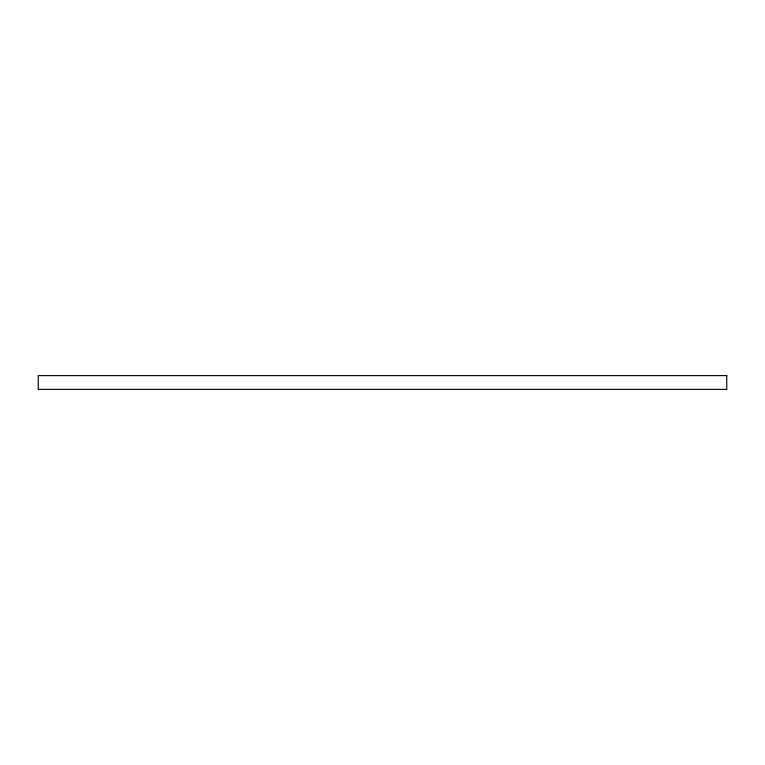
<?xml version="1.0" encoding="UTF-8"?>
<svg xmlns="http://www.w3.org/2000/svg" width="765" height="765" viewBox="0 0 765 765"><rect width="100%" height="100%" fill="white"/><g stroke="black" fill="none" stroke-linecap="round" stroke-linejoin="round"><path stroke-width="1.15" d="M726.75 375.615L38.25 375.615L38.25 389.385L726.75 389.385L726.75 375.615"/></g></svg>
